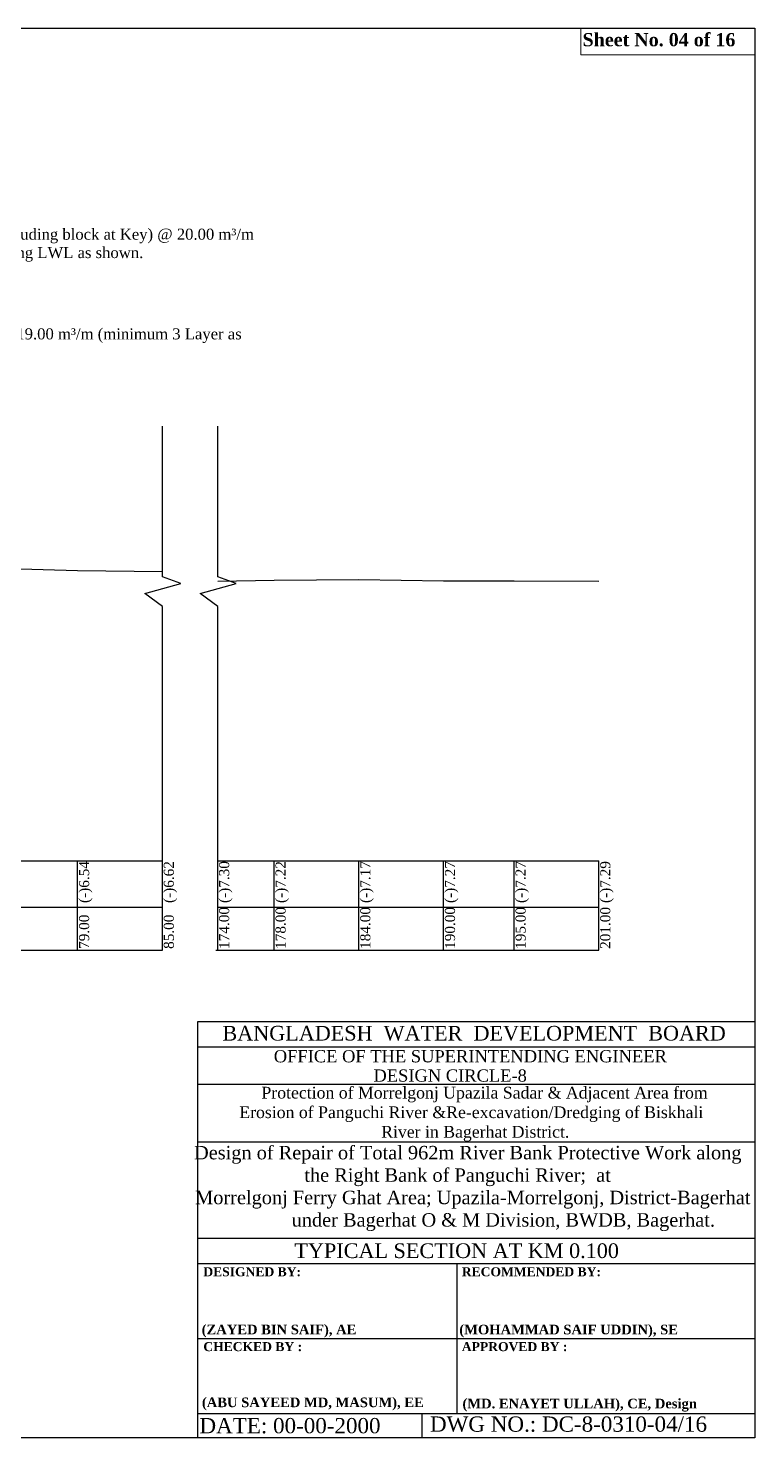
# Model space of a CAD drawing. Header units: metres. Extents: x -2434 to 11656, y -15288 to 8109.
# Drawn here: x 703.1 to 754.6, y -13595.4 to -13495.5 of the extents above; entities that cross this region are included whole.
import ezdxf
from ezdxf.enums import TextEntityAlignment as Align

# ---------------------------------------------------------------- set-up
doc = ezdxf.new("R2010")
doc.units = ezdxf.units.M
doc.layers.add('LINE', color=7, linetype='Continuous')
doc.styles.add('Kazi_T_H', font='timesbd.ttf')
doc.styles.get("Standard").update_dxf_attribs({"font": 'times.ttf'})

msp = doc.modelspace()

# ---------------------------------------------------------------- linework, layer by layer
at = {"color": 0, "linetype": 'Continuous', "lineweight": -3, "ltscale": 0.5}
for p, q in [((700.605906, -13533.743771), (706.605906, -13533.923771)), ((706.605906, -13533.923771), (712.605906, -13534.003771)), ((720.525396, -13534.603771), (726.525396, -13534.553771)), ((726.525396, -13534.553771), (732.525396, -13534.653771)), ((716.525396, -13534.683771), (720.525396, -13534.603771)), ((732.525396, -13534.653771), (737.525396, -13534.653771)), ((737.525396, -13534.653771), (743.525396, -13534.673771))]:
    msp.add_line(p, q, dxfattribs=at)
at = {"color": 0, "lineweight": -2}
for p, q in [((622.605906, -13554.492915), (712.605906, -13554.492915)), ((706.605906, -13560.836096), (706.605906, -13554.492915)), ((712.605906, -13560.836096), (712.605906, -13554.492915)), ((716.525396, -13560.836096), (716.525396, -13554.492915)), ((716.525396, -13554.492915), (743.525396, -13554.492915)), ((720.525396, -13560.836096), (720.525396, -13554.492915)), ((726.525396, -13560.836096), (726.525396, -13554.492915)), ((732.525396, -13560.836096), (732.525396, -13554.492915)), ((737.525396, -13560.836096), (737.525396, -13554.492915)), ((743.525396, -13560.836096), (743.525396, -13554.492915)), ((612.68415, -13557.775524), (712.605906, -13557.775524)), ((716.525396, -13557.775524), (743.525396, -13557.775524)), ((612.68415, -13560.836096), (712.605906, -13560.836096)), ((716.387062, -13560.836096), (743.525396, -13560.836096))]:
    msp.add_line(p, q, dxfattribs=at)
at = {"color": 0, "linetype": 'Continuous', "lineweight": -3, "ltscale": 0.5}
for points in [[(712.605906, -13554.492915), (712.605906, -13536.464661), (711.368979, -13535.558529), (713.907726, -13534.833696), (712.605906, -13534.367699), (712.605906, -13523.701645)], [(716.525396, -13554.492915), (716.525396, -13536.464661), (715.288469, -13535.558529), (717.827216, -13534.833696), (716.525396, -13534.367699), (716.525396, -13523.701645)]]:
    msp.add_lwpolyline(points, dxfattribs=at)
at = {"layer": 'LINE', "color": 0, "linetype": 'ByBlock', "lineweight": -3, "ltscale": 0.5}
for p, q in [((754.575038, -13565.900751), (715.100426, -13565.900751)), ((715.100426, -13565.900751), (715.100426, -13595.380298)), ((754.575038, -13567.707634), (715.100426, -13567.707634)), ((754.575038, -13570.354644), (715.100426, -13570.354644)), ((754.575038, -13574.434082), (715.100426, -13574.434082)), ((754.575038, -13581.253105), (715.100426, -13581.253105)), ((754.575038, -13583.042438), (715.100426, -13583.042438)), ((733.502364, -13593.651751), (733.502364, -13583.042438)), ((715.100426, -13588.347094), (754.575038, -13588.347094)), ((715.100426, -13593.651751), (754.575038, -13593.651751)), ((731.010051, -13595.380298), (731.010051, -13593.651751))]:
    msp.add_line(p, q, dxfattribs=at)
msp.add_lwpolyline([(609.519458, -13495.493924), (754.575038, -13495.493924), (754.575038, -13595.380298), (609.519458, -13595.380298)], close=True, dxfattribs=at)
at = {"layer": 'LINE', "color": 7, "lineweight": 13, "ltscale": 0.5}
msp.add_lwpolyline([(754.575038, -13495.493924), (742.244721, -13495.493924), (742.244721, -13497.391359), (754.575038, -13497.391359)], close=True, dxfattribs=at)

# ---------------------------------------------------------------- texts
at = {"color": 0, "linetype": 'Continuous', "lineweight": -3, "ltscale": 0.5, "attachment_point": 1}
for s, insert, char_height, width in [('Additional Assorted 2 Layers (minimum) C.C Blocks (including block at Key) @ 20.00 {\\C0;m³/m} (excluding void) to be Placed / dumped at or below Working LWL as shown. \\P450 x 450 x 450 ---------60 % by volume\\P350 x 350 x 350 ---------40 % by volume', (674.729181, -13509.699319), 0.781767752, 46.31614072), ('Additional 200 Kg Sand Filled Geo-bag to be dumped @ 19.00 m³/m ({\\C7;minimum} 3 Layer as shown).', (674.938645, -13516.763014), 0.78176775, 44.3343089)]:
    msp.add_mtext(s, dxfattribs=dict(at, insert=insert, char_height=char_height, width=width))
at = {"color": 0, "lineweight": -2, "char_height": 0.715, "width": 2.15, "attachment_point": 1, "rotation": 90}
for s, insert in [('(-)6.54', (706.705906, -13557.484246)), ('(-)6.62', (712.705906, -13557.484246)), ('(-)7.30', (716.625396, -13557.484246)), ('(-)7.22', (720.625396, -13557.484246)), ('(-)7.17', (726.625396, -13557.484246)), ('(-)7.27', (732.625396, -13557.484246)), ('(-)7.27', (737.625396, -13557.484246)), ('(-)7.29', (743.625396, -13557.484246)), ('79.00', (706.705906, -13560.736096)), ('85.00', (712.705906, -13560.736096)), ('174.00', (716.625396, -13560.736096)), ('178.00', (720.625396, -13560.736096)), ('184.00', (726.625396, -13560.736096)), ('190.00', (732.625396, -13560.736096)), ('195.00', (737.625396, -13560.736096)), ('201.00', (743.625396, -13560.736096))]:
    msp.add_mtext(s, dxfattribs=dict(at, insert=insert))
at = {"layer": 'LINE', "color": 0, "linetype": 'ByBlock', "lineweight": -3, "ltscale": 0.5}
for s, height, p in [('BANGLADESH  WATER  DEVELOPMENT  BOARD', 1.03886634, (734.691546, -13567.228822)), ('OFFICE OF THE SUPERINTENDING ENGINEER', 0.86648152, (734.424086, -13568.775285)), ('DESIGN CIRCLE-8', 0.86648152, (732.994769, -13570.143961))]:
    msp.add_text(s, height=height, dxfattribs=at).set_placement(p, align=Align.CENTER)
at = {"layer": 'LINE', "lineweight": 50, "ltscale": 0.5}
msp.add_text('TYPICAL SECTION AT KM 0.100', height=1.03977782, dxfattribs=at).set_placement((733.456416, -13582.641428), align=Align.CENTER)
at = {"layer": 'LINE', "color": 0, "linetype": 'ByBlock', "lineweight": -3, "ltscale": 0.5, "style": 'Kazi_T_H'}
for s, p in [('DESIGNED BY:', (715.510714, -13583.93362)), ('RECOMMENDED BY:', (733.820643, -13583.93362)), ('CHECKED BY :', (715.510714, -13589.238276)), ('APPROVED BY :', (733.820643, -13589.238276))]:
    msp.add_text(s, height=0.63655877, dxfattribs=at).set_placement(p)
at = {"layer": 'LINE', "lineweight": 50, "ltscale": 0.5, "style": 'Kazi_T_H'}
for s, p in [('(ZAYED BIN SAIF), AE', (715.393386, -13588.046354)), ('(MOHAMMAD SAIF UDDIN), SE ', (733.643397, -13588.050116)), ('(ABU SAYEED MD, MASUM), EE', (715.409433, -13593.208942)), ('(MD. ENAYET ULLAH), CE, Design ', (733.866093, -13593.294111))]:
    msp.add_text(s, height=0.68365279, dxfattribs=at).set_placement(p)
at = {"layer": 'LINE', "color": 0, "linetype": 'ByBlock', "lineweight": -3, "ltscale": 0.5}
for s, p in [('DATE: 00-00-2000', (715.23777, -13595.059358)), ('DWG NO.: DC-8-0310-04/16', (731.567124, -13594.948161))]:
    msp.add_text(s, height=1.08034202, dxfattribs=at).set_placement(p)
at = {"layer": 'LINE', "color": 7, "lineweight": 13, "ltscale": 0.5, "insert": (742.374721, -13495.836561), "char_height": 0.93851168, "width": 12.98593033, "attachment_point": 1}
msp.add_mtext('{\\fTimes New Roman|b1|i0|c0|p18;Sheet No. 04 of 16}', dxfattribs=at)
at = {"layer": 'LINE', "color": 0, "linetype": 'ByBlock', "lineweight": -3, "ltscale": 0.5}
for s, insert, char_height, width, attachment_point in [('                  {\\C7;Protection of Morrelgonj Upazila Sadar & Adjacent Area from \\P             Erosion of Panguchi River &Re-excavation/Dredging of Biskhali\\P                                             River in Bagerhat District.}', (713.973779, -13570.50654), 0.83182226, 42.78366489, 1), ('    Design of Repair of Total 962m River Bank Protective Work along   \\Pthe Right Bank of Panguchi River;  at \\P      Morrelgonj Ferry Ghat Area; Upazila-Morrelgonj, District-Bagerhat    \\P                  under Bagerhat O & M Division, BWDB, Bagerhat.', (733.52231, -13574.695599), 0.95312967, 43.31577742, 2)]:
    msp.add_mtext(s, dxfattribs=dict(at, insert=insert, char_height=char_height, width=width, attachment_point=attachment_point))

doc.saveas('drawing.dxf')
